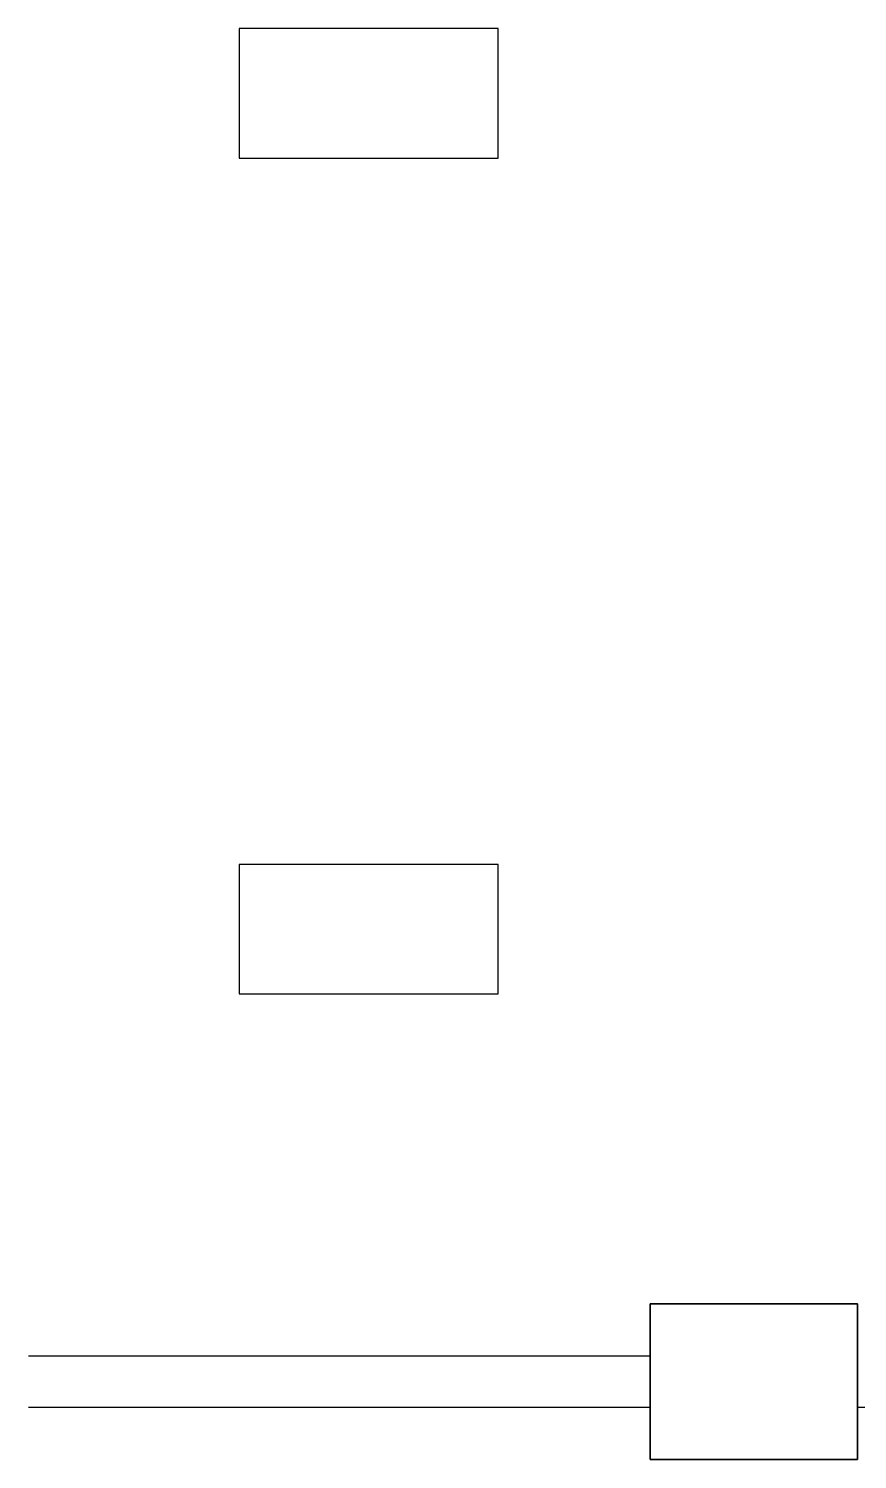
# Model space of a CAD drawing. Extents: x -19 to 297, y 0 to 420.
# Drawn here: x 125.17 to 133.17, y 204.27 to 218.08 of the extents above; entities that cross this region are included whole.
import ezdxf

# ---------------------------------------------------------------- set-up
doc = ezdxf.new("R2010")
doc.units = 0
doc.header["$MEASUREMENT"] = 0
doc.linetypes.add('K5LT_BASIC', pattern=[0])
doc.layers.add('Системный слой', color=7, linetype='Continuous')

# ---------------------------------------------------------------- blocks, each defined once
blk = doc.blocks.new('*U')
at = {"layer": 'Системный слой', "color": 5, "linetype": 'K5LT_BASIC'}
for p, q in [((129.698, 218.083), (127.198, 218.083)), ((127.198, 218.083), (127.198, 216.833)), ((129.698, 216.833), (129.698, 218.083)), ((127.198, 216.833), (129.698, 216.833)), ((129.698, 210.013), (127.198, 210.013)), ((127.198, 210.013), (127.198, 208.763)), ((129.698, 208.763), (129.698, 210.013)), ((127.198, 208.763), (129.698, 208.763)), ((133.167, 205.769), (131.167, 205.769)), ((131.167, 205.769), (131.167, 204.269)), ((133.167, 204.269), (133.167, 205.769)), ((131.167, 204.269), (133.167, 204.269))]:
    blk.add_line(p, q, dxfattribs=at)

msp = doc.modelspace()

# ---------------------------------------------------------------- linework, layer by layer
at = {"layer": 'Системный слой', "color": 5, "linetype": 'K5LT_BASIC'}
for p, q in [((133.167, 205.769), (131.167, 205.769)), ((131.167, 204.269), (131.167, 205.769)), ((131.167, 205.769), (131.167, 204.269)), ((131.167, 205.769), (133.167, 205.769)), ((133.167, 205.769), (133.167, 204.269)), ((133.167, 205.769), (133.167, 204.269)), ((125.167, 205.269), (131.167, 205.269)), ((131.167, 204.769), (125.167, 204.769)), ((139.167, 204.769), (133.167, 204.769)), ((133.167, 204.269), (131.167, 204.269)), ((131.167, 204.269), (133.167, 204.269)), ((132.417, 204.269), (131.667, 204.269))]:
    msp.add_line(p, q, dxfattribs=at)

# ---------------------------------------------------------------- block references
at = {"layer": 'Системный слой'}
msp.add_blockref('*U', (0, 0), dxfattribs=at)
msp.add_blockref('*U', (0, 0), dxfattribs=at)
msp.add_blockref('*U', (0, 0), dxfattribs=at)
msp.add_blockref('*U', (0, 0), dxfattribs=at)
msp.add_blockref('*U', (0, 0), dxfattribs=at)
msp.add_blockref('*U', (0, 0), dxfattribs=at)
msp.add_blockref('*U', (0, 0), dxfattribs=at)
msp.add_blockref('*U', (0, 0), dxfattribs=at)
msp.add_blockref('*U', (0, 0), dxfattribs=at)
msp.add_blockref('*U', (0, 0), dxfattribs=at)
msp.add_blockref('*U', (0, 0), dxfattribs=at)
msp.add_blockref('*U', (0, 0), dxfattribs=at)
msp.add_blockref('*U', (0, 0), dxfattribs=at)
msp.add_blockref('*U', (0, 0), dxfattribs=at)
msp.add_blockref('*U', (0, 0), dxfattribs=at)
msp.add_blockref('*U', (0, 0), dxfattribs=at)
msp.add_blockref('*U', (0, 0), dxfattribs=at)
msp.add_blockref('*U', (0, 0), dxfattribs=at)
msp.add_blockref('*U', (0, 0), dxfattribs=at)
msp.add_blockref('*U', (0, 0), dxfattribs=at)
msp.add_blockref('*U', (0, 0), dxfattribs=at)
msp.add_blockref('*U', (0, 0), dxfattribs=at)
msp.add_blockref('*U', (0, 0), dxfattribs=at)
msp.add_blockref('*U', (0, 0), dxfattribs=at)
msp.add_blockref('*U', (0, 0), dxfattribs=at)
msp.add_blockref('*U', (0, 0), dxfattribs=at)
msp.add_blockref('*U', (0, 0), dxfattribs=at)
msp.add_blockref('*U', (0, 0), dxfattribs=at)
msp.add_blockref('*U', (0, 0), dxfattribs=at)
msp.add_blockref('*U', (0, 0), dxfattribs=at)
msp.add_blockref('*U', (0, 0), dxfattribs=at)
msp.add_blockref('*U', (0, 0), dxfattribs=at)
msp.add_blockref('*U', (0, 0), dxfattribs=at)
msp.add_blockref('*U', (0, 0), dxfattribs=at)
msp.add_blockref('*U', (0, 0), dxfattribs=at)
msp.add_blockref('*U', (0, 0), dxfattribs=at)
msp.add_blockref('*U', (0, 0), dxfattribs=at)
msp.add_blockref('*U', (0, 0), dxfattribs=at)
msp.add_blockref('*U', (0, 0), dxfattribs=at)
msp.add_blockref('*U', (0, 0), dxfattribs=at)
msp.add_blockref('*U', (0, 0), dxfattribs=at)
msp.add_blockref('*U', (0, 0), dxfattribs=at)
msp.add_blockref('*U', (0, 0), dxfattribs=at)
msp.add_blockref('*U', (0, 0), dxfattribs=at)
msp.add_blockref('*U', (0, 0), dxfattribs=at)
msp.add_blockref('*U', (0, 0), dxfattribs=at)
msp.add_blockref('*U', (0, 0), dxfattribs=at)
msp.add_blockref('*U', (0, 0), dxfattribs=at)
msp.add_blockref('*U', (0, 0), dxfattribs=at)
msp.add_blockref('*U', (0, 0), dxfattribs=at)
msp.add_blockref('*U', (0, 0), dxfattribs=at)
msp.add_blockref('*U', (0, 0), dxfattribs=at)
msp.add_blockref('*U', (0, 0), dxfattribs=at)
msp.add_blockref('*U', (0, 0), dxfattribs=at)
msp.add_blockref('*U', (0, 0), dxfattribs=at)
msp.add_blockref('*U', (0, 0), dxfattribs=at)
msp.add_blockref('*U', (0, 0), dxfattribs=at)
msp.add_blockref('*U', (0, 0), dxfattribs=at)
msp.add_blockref('*U', (0, 0), dxfattribs=at)
msp.add_blockref('*U', (0, 0), dxfattribs=at)
msp.add_blockref('*U', (0, 0), dxfattribs=at)
msp.add_blockref('*U', (0, 0), dxfattribs=at)
msp.add_blockref('*U', (0, 0), dxfattribs=at)
msp.add_blockref('*U', (0, 0), dxfattribs=at)
msp.add_blockref('*U', (0, 0), dxfattribs=at)
msp.add_blockref('*U', (0, 0), dxfattribs=at)
msp.add_blockref('*U', (0, 0), dxfattribs=at)
msp.add_blockref('*U', (0, 0), dxfattribs=at)
msp.add_blockref('*U', (0, 0), dxfattribs=at)
msp.add_blockref('*U', (0, 0), dxfattribs=at)
msp.add_blockref('*U', (0, 0), dxfattribs=at)
msp.add_blockref('*U', (0, 0), dxfattribs=at)
msp.add_blockref('*U', (0, 0), dxfattribs=at)
msp.add_blockref('*U', (0, 0), dxfattribs=at)
msp.add_blockref('*U', (0, 0), dxfattribs=at)
msp.add_blockref('*U', (0, 0), dxfattribs=at)
msp.add_blockref('*U', (0, 0), dxfattribs=at)
msp.add_blockref('*U', (0, 0), dxfattribs=at)
msp.add_blockref('*U', (0, 0), dxfattribs=at)
msp.add_blockref('*U', (0, 0), dxfattribs=at)
msp.add_blockref('*U', (0, 0), dxfattribs=at)
msp.add_blockref('*U', (0, 0), dxfattribs=at)
msp.add_blockref('*U', (0, 0), dxfattribs=at)
msp.add_blockref('*U', (0, 0), dxfattribs=at)
msp.add_blockref('*U', (0, 0), dxfattribs=at)
msp.add_blockref('*U', (0, 0), dxfattribs=at)
msp.add_blockref('*U', (0, 0), dxfattribs=at)
msp.add_blockref('*U', (0, 0), dxfattribs=at)
msp.add_blockref('*U', (0, 0), dxfattribs=at)
msp.add_blockref('*U', (0, 0), dxfattribs=at)
msp.add_blockref('*U', (0, 0), dxfattribs=at)
msp.add_blockref('*U', (0, 0), dxfattribs=at)
msp.add_blockref('*U', (0, 0), dxfattribs=at)
msp.add_blockref('*U', (0, 0), dxfattribs=at)
msp.add_blockref('*U', (0, 0), dxfattribs=at)
msp.add_blockref('*U', (0, 0), dxfattribs=at)
msp.add_blockref('*U', (0, 0), dxfattribs=at)
msp.add_blockref('*U', (0, 0), dxfattribs=at)
msp.add_blockref('*U', (0, 0), dxfattribs=at)
msp.add_blockref('*U', (0, 0), dxfattribs=at)
msp.add_blockref('*U', (0, 0), dxfattribs=at)
msp.add_blockref('*U', (0, 0), dxfattribs=at)
msp.add_blockref('*U', (0, 0), dxfattribs=at)
msp.add_blockref('*U', (0, 0), dxfattribs=at)
msp.add_blockref('*U', (0, 0), dxfattribs=at)
msp.add_blockref('*U', (0, 0), dxfattribs=at)
msp.add_blockref('*U', (0, 0), dxfattribs=at)
msp.add_blockref('*U', (0, 0), dxfattribs=at)
msp.add_blockref('*U', (0, 0), dxfattribs=at)
msp.add_blockref('*U', (0, 0), dxfattribs=at)
msp.add_blockref('*U', (0, 0), dxfattribs=at)
msp.add_blockref('*U', (0, 0), dxfattribs=at)
msp.add_blockref('*U', (0, 0), dxfattribs=at)
msp.add_blockref('*U', (0, 0), dxfattribs=at)
msp.add_blockref('*U', (0, 0), dxfattribs=at)
msp.add_blockref('*U', (0, 0), dxfattribs=at)
msp.add_blockref('*U', (0, 0), dxfattribs=at)
msp.add_blockref('*U', (0, 0), dxfattribs=at)
msp.add_blockref('*U', (0, 0), dxfattribs=at)
msp.add_blockref('*U', (0, 0), dxfattribs=at)
msp.add_blockref('*U', (0, 0), dxfattribs=at)
msp.add_blockref('*U', (0, 0), dxfattribs=at)
msp.add_blockref('*U', (0, 0), dxfattribs=at)
msp.add_blockref('*U', (0, 0), dxfattribs=at)
msp.add_blockref('*U', (0, 0), dxfattribs=at)
msp.add_blockref('*U', (0, 0), dxfattribs=at)
msp.add_blockref('*U', (0, 0), dxfattribs=at)
msp.add_blockref('*U', (0, 0), dxfattribs=at)
msp.add_blockref('*U', (0, 0), dxfattribs=at)
msp.add_blockref('*U', (0, 0), dxfattribs=at)
msp.add_blockref('*U', (0, 0), dxfattribs=at)
msp.add_blockref('*U', (0, 0), dxfattribs=at)
msp.add_blockref('*U', (0, 0), dxfattribs=at)
msp.add_blockref('*U', (0, 0), dxfattribs=at)
msp.add_blockref('*U', (0, 0), dxfattribs=at)
msp.add_blockref('*U', (0, 0), dxfattribs=at)
msp.add_blockref('*U', (0, 0), dxfattribs=at)
msp.add_blockref('*U', (0, 0), dxfattribs=at)
msp.add_blockref('*U', (0, 0), dxfattribs=at)
msp.add_blockref('*U', (0, 0), dxfattribs=at)
msp.add_blockref('*U', (0, 0), dxfattribs=at)
msp.add_blockref('*U', (0, 0), dxfattribs=at)
msp.add_blockref('*U', (0, 0), dxfattribs=at)
msp.add_blockref('*U', (0, 0), dxfattribs=at)
msp.add_blockref('*U', (0, 0), dxfattribs=at)
msp.add_blockref('*U', (0, 0), dxfattribs=at)
msp.add_blockref('*U', (0, 0), dxfattribs=at)
msp.add_blockref('*U', (0, 0), dxfattribs=at)
msp.add_blockref('*U', (0, 0), dxfattribs=at)
msp.add_blockref('*U', (0, 0), dxfattribs=at)
msp.add_blockref('*U', (0, 0), dxfattribs=at)
msp.add_blockref('*U', (0, 0), dxfattribs=at)
msp.add_blockref('*U', (0, 0), dxfattribs=at)
msp.add_blockref('*U', (0, 0), dxfattribs=at)
msp.add_blockref('*U', (0, 0), dxfattribs=at)
msp.add_blockref('*U', (0, 0), dxfattribs=at)
msp.add_blockref('*U', (0, 0), dxfattribs=at)
msp.add_blockref('*U', (0, 0), dxfattribs=at)
msp.add_blockref('*U', (0, 0), dxfattribs=at)
msp.add_blockref('*U', (0, 0), dxfattribs=at)
msp.add_blockref('*U', (0, 0), dxfattribs=at)
msp.add_blockref('*U', (0, 0), dxfattribs=at)
msp.add_blockref('*U', (0, 0), dxfattribs=at)
msp.add_blockref('*U', (0, 0), dxfattribs=at)
msp.add_blockref('*U', (0, 0), dxfattribs=at)
msp.add_blockref('*U', (0, 0), dxfattribs=at)
msp.add_blockref('*U', (0, 0), dxfattribs=at)
msp.add_blockref('*U', (0, 0), dxfattribs=at)
msp.add_blockref('*U', (0, 0), dxfattribs=at)
msp.add_blockref('*U', (0, 0), dxfattribs=at)
msp.add_blockref('*U', (0, 0), dxfattribs=at)
msp.add_blockref('*U', (0, 0), dxfattribs=at)
msp.add_blockref('*U', (0, 0), dxfattribs=at)
msp.add_blockref('*U', (0, 0), dxfattribs=at)
msp.add_blockref('*U', (0, 0), dxfattribs=at)
msp.add_blockref('*U', (0, 0), dxfattribs=at)
msp.add_blockref('*U', (0, 0), dxfattribs=at)
msp.add_blockref('*U', (0, 0), dxfattribs=at)
msp.add_blockref('*U', (0, 0), dxfattribs=at)
msp.add_blockref('*U', (0, 0), dxfattribs=at)
msp.add_blockref('*U', (0, 0), dxfattribs=at)
msp.add_blockref('*U', (0, 0), dxfattribs=at)
msp.add_blockref('*U', (0, 0), dxfattribs=at)
msp.add_blockref('*U', (0, 0), dxfattribs=at)
msp.add_blockref('*U', (0, 0), dxfattribs=at)
msp.add_blockref('*U', (0, 0), dxfattribs=at)
msp.add_blockref('*U', (0, 0), dxfattribs=at)
msp.add_blockref('*U', (0, 0), dxfattribs=at)
msp.add_blockref('*U', (0, 0), dxfattribs=at)
msp.add_blockref('*U', (0, 0), dxfattribs=at)
msp.add_blockref('*U', (0, 0), dxfattribs=at)
msp.add_blockref('*U', (0, 0), dxfattribs=at)
msp.add_blockref('*U', (0, 0), dxfattribs=at)
msp.add_blockref('*U', (0, 0), dxfattribs=at)
msp.add_blockref('*U', (0, 0), dxfattribs=at)
msp.add_blockref('*U', (0, 0), dxfattribs=at)
msp.add_blockref('*U', (0, 0), dxfattribs=at)
msp.add_blockref('*U', (0, 0), dxfattribs=at)
msp.add_blockref('*U', (0, 0), dxfattribs=at)
msp.add_blockref('*U', (0, 0), dxfattribs=at)
msp.add_blockref('*U', (0, 0), dxfattribs=at)
msp.add_blockref('*U', (0, 0), dxfattribs=at)
msp.add_blockref('*U', (0, 0), dxfattribs=at)
msp.add_blockref('*U', (0, 0), dxfattribs=at)
msp.add_blockref('*U', (0, 0), dxfattribs=at)
msp.add_blockref('*U', (0, 0), dxfattribs=at)
msp.add_blockref('*U', (0, 0), dxfattribs=at)
msp.add_blockref('*U', (0, 0), dxfattribs=at)
msp.add_blockref('*U', (0, 0), dxfattribs=at)
msp.add_blockref('*U', (0, 0), dxfattribs=at)
msp.add_blockref('*U', (0, 0), dxfattribs=at)
msp.add_blockref('*U', (0, 0), dxfattribs=at)
msp.add_blockref('*U', (0, 0), dxfattribs=at)
msp.add_blockref('*U', (0, 0), dxfattribs=at)
msp.add_blockref('*U', (0, 0), dxfattribs=at)
msp.add_blockref('*U', (0, 0), dxfattribs=at)
msp.add_blockref('*U', (0, 0), dxfattribs=at)
msp.add_blockref('*U', (0, 0), dxfattribs=at)
msp.add_blockref('*U', (0, 0), dxfattribs=at)
msp.add_blockref('*U', (0, 0), dxfattribs=at)
msp.add_blockref('*U', (0, 0), dxfattribs=at)
msp.add_blockref('*U', (0, 0), dxfattribs=at)
msp.add_blockref('*U', (0, 0), dxfattribs=at)
msp.add_blockref('*U', (0, 0), dxfattribs=at)
msp.add_blockref('*U', (0, 0), dxfattribs=at)
msp.add_blockref('*U', (0, 0), dxfattribs=at)
msp.add_blockref('*U', (0, 0), dxfattribs=at)
msp.add_blockref('*U', (0, 0), dxfattribs=at)
msp.add_blockref('*U', (0, 0), dxfattribs=at)
msp.add_blockref('*U', (0, 0), dxfattribs=at)
msp.add_blockref('*U', (0, 0), dxfattribs=at)
msp.add_blockref('*U', (0, 0), dxfattribs=at)
msp.add_blockref('*U', (0, 0), dxfattribs=at)
msp.add_blockref('*U', (0, 0), dxfattribs=at)
msp.add_blockref('*U', (0, 0), dxfattribs=at)
msp.add_blockref('*U', (0, 0), dxfattribs=at)
msp.add_blockref('*U', (0, 0), dxfattribs=at)
msp.add_blockref('*U', (0, 0), dxfattribs=at)
msp.add_blockref('*U', (0, 0), dxfattribs=at)
msp.add_blockref('*U', (0, 0), dxfattribs=at)
msp.add_blockref('*U', (0, 0), dxfattribs=at)
msp.add_blockref('*U', (0, 0), dxfattribs=at)
msp.add_blockref('*U', (0, 0), dxfattribs=at)
msp.add_blockref('*U', (0, 0), dxfattribs=at)
msp.add_blockref('*U', (0, 0), dxfattribs=at)
msp.add_blockref('*U', (0, 0), dxfattribs=at)
msp.add_blockref('*U', (0, 0), dxfattribs=at)
msp.add_blockref('*U', (0, 0), dxfattribs=at)
msp.add_blockref('*U', (0, 0), dxfattribs=at)
msp.add_blockref('*U', (0, 0), dxfattribs=at)
msp.add_blockref('*U', (0, 0), dxfattribs=at)
msp.add_blockref('*U', (0, 0), dxfattribs=at)
msp.add_blockref('*U', (0, 0), dxfattribs=at)
msp.add_blockref('*U', (0, 0), dxfattribs=at)
msp.add_blockref('*U', (0, 0), dxfattribs=at)
msp.add_blockref('*U', (0, 0), dxfattribs=at)
msp.add_blockref('*U', (0, 0), dxfattribs=at)
msp.add_blockref('*U', (0, 0), dxfattribs=at)
msp.add_blockref('*U', (0, 0), dxfattribs=at)
msp.add_blockref('*U', (0, 0), dxfattribs=at)
msp.add_blockref('*U', (0, 0), dxfattribs=at)
msp.add_blockref('*U', (0, 0), dxfattribs=at)
msp.add_blockref('*U', (0, 0), dxfattribs=at)
msp.add_blockref('*U', (0, 0), dxfattribs=at)
msp.add_blockref('*U', (0, 0), dxfattribs=at)
msp.add_blockref('*U', (0, 0), dxfattribs=at)
msp.add_blockref('*U', (0, 0), dxfattribs=at)
msp.add_blockref('*U', (0, 0), dxfattribs=at)
msp.add_blockref('*U', (0, 0), dxfattribs=at)
msp.add_blockref('*U', (0, 0), dxfattribs=at)
msp.add_blockref('*U', (0, 0), dxfattribs=at)
msp.add_blockref('*U', (0, 0), dxfattribs=at)
msp.add_blockref('*U', (0, 0), dxfattribs=at)
msp.add_blockref('*U', (0, 0), dxfattribs=at)
msp.add_blockref('*U', (0, 0), dxfattribs=at)
msp.add_blockref('*U', (0, 0), dxfattribs=at)
msp.add_blockref('*U', (0, 0), dxfattribs=at)
msp.add_blockref('*U', (0, 0), dxfattribs=at)
msp.add_blockref('*U', (0, 0), dxfattribs=at)
msp.add_blockref('*U', (0, 0), dxfattribs=at)
msp.add_blockref('*U', (0, 0), dxfattribs=at)
msp.add_blockref('*U', (0, 0), dxfattribs=at)
msp.add_blockref('*U', (0, 0), dxfattribs=at)
msp.add_blockref('*U', (0, 0), dxfattribs=at)
msp.add_blockref('*U', (0, 0), dxfattribs=at)
msp.add_blockref('*U', (0, 0), dxfattribs=at)
msp.add_blockref('*U', (0, 0), dxfattribs=at)
msp.add_blockref('*U', (0, 0), dxfattribs=at)
msp.add_blockref('*U', (0, 0), dxfattribs=at)
msp.add_blockref('*U', (0, 0), dxfattribs=at)
msp.add_blockref('*U', (0, 0), dxfattribs=at)
msp.add_blockref('*U', (0, 0), dxfattribs=at)
msp.add_blockref('*U', (0, 0), dxfattribs=at)
msp.add_blockref('*U', (0, 0), dxfattribs=at)
msp.add_blockref('*U', (0, 0), dxfattribs=at)
msp.add_blockref('*U', (0, 0), dxfattribs=at)
msp.add_blockref('*U', (0, 0), dxfattribs=at)
msp.add_blockref('*U', (0, 0), dxfattribs=at)
msp.add_blockref('*U', (0, 0), dxfattribs=at)
msp.add_blockref('*U', (0, 0), dxfattribs=at)
msp.add_blockref('*U', (0, 0), dxfattribs=at)
msp.add_blockref('*U', (0, 0), dxfattribs=at)
msp.add_blockref('*U', (0, 0), dxfattribs=at)
msp.add_blockref('*U', (0, 0), dxfattribs=at)
msp.add_blockref('*U', (0, 0), dxfattribs=at)
msp.add_blockref('*U', (0, 0), dxfattribs=at)
msp.add_blockref('*U', (0, 0), dxfattribs=at)
msp.add_blockref('*U', (0, 0), dxfattribs=at)
msp.add_blockref('*U', (0, 0), dxfattribs=at)
msp.add_blockref('*U', (0, 0), dxfattribs=at)
msp.add_blockref('*U', (0, 0), dxfattribs=at)
msp.add_blockref('*U', (0, 0), dxfattribs=at)
msp.add_blockref('*U', (0, 0), dxfattribs=at)
msp.add_blockref('*U', (0, 0), dxfattribs=at)
msp.add_blockref('*U', (0, 0), dxfattribs=at)
msp.add_blockref('*U', (0, 0), dxfattribs=at)
msp.add_blockref('*U', (0, 0), dxfattribs=at)
msp.add_blockref('*U', (0, 0), dxfattribs=at)
msp.add_blockref('*U', (0, 0), dxfattribs=at)
msp.add_blockref('*U', (0, 0), dxfattribs=at)
msp.add_blockref('*U', (0, 0), dxfattribs=at)
msp.add_blockref('*U', (0, 0), dxfattribs=at)
msp.add_blockref('*U', (0, 0), dxfattribs=at)
msp.add_blockref('*U', (0, 0), dxfattribs=at)
msp.add_blockref('*U', (0, 0), dxfattribs=at)
msp.add_blockref('*U', (0, 0), dxfattribs=at)
msp.add_blockref('*U', (0, 0), dxfattribs=at)
msp.add_blockref('*U', (0, 0), dxfattribs=at)
msp.add_blockref('*U', (0, 0), dxfattribs=at)
msp.add_blockref('*U', (0, 0), dxfattribs=at)
msp.add_blockref('*U', (0, 0), dxfattribs=at)
msp.add_blockref('*U', (0, 0), dxfattribs=at)
msp.add_blockref('*U', (0, 0), dxfattribs=at)
msp.add_blockref('*U', (0, 0), dxfattribs=at)
msp.add_blockref('*U', (0, 0), dxfattribs=at)
msp.add_blockref('*U', (0, 0), dxfattribs=at)
msp.add_blockref('*U', (0, 0), dxfattribs=at)
msp.add_blockref('*U', (0, 0), dxfattribs=at)
msp.add_blockref('*U', (0, 0), dxfattribs=at)
msp.add_blockref('*U', (0, 0), dxfattribs=at)
msp.add_blockref('*U', (0, 0), dxfattribs=at)
msp.add_blockref('*U', (0, 0), dxfattribs=at)
msp.add_blockref('*U', (0, 0), dxfattribs=at)
msp.add_blockref('*U', (0, 0), dxfattribs=at)
msp.add_blockref('*U', (0, 0), dxfattribs=at)
msp.add_blockref('*U', (0, 0), dxfattribs=at)
msp.add_blockref('*U', (0, 0), dxfattribs=at)
msp.add_blockref('*U', (0, 0), dxfattribs=at)
msp.add_blockref('*U', (0, 0), dxfattribs=at)
msp.add_blockref('*U', (0, 0), dxfattribs=at)
msp.add_blockref('*U', (0, 0), dxfattribs=at)
msp.add_blockref('*U', (0, 0), dxfattribs=at)
msp.add_blockref('*U', (0, 0), dxfattribs=at)
msp.add_blockref('*U', (0, 0), dxfattribs=at)
msp.add_blockref('*U', (0, 0), dxfattribs=at)
msp.add_blockref('*U', (0, 0), dxfattribs=at)
msp.add_blockref('*U', (0, 0), dxfattribs=at)
msp.add_blockref('*U', (0, 0), dxfattribs=at)
msp.add_blockref('*U', (0, 0), dxfattribs=at)
msp.add_blockref('*U', (0, 0), dxfattribs=at)
msp.add_blockref('*U', (0, 0), dxfattribs=at)
msp.add_blockref('*U', (0, 0), dxfattribs=at)
msp.add_blockref('*U', (0, 0), dxfattribs=at)
msp.add_blockref('*U', (0, 0), dxfattribs=at)
msp.add_blockref('*U', (0, 0), dxfattribs=at)
msp.add_blockref('*U', (0, 0), dxfattribs=at)
msp.add_blockref('*U', (0, 0), dxfattribs=at)
msp.add_blockref('*U', (0, 0), dxfattribs=at)
msp.add_blockref('*U', (0, 0), dxfattribs=at)
msp.add_blockref('*U', (0, 0), dxfattribs=at)
msp.add_blockref('*U', (0, 0), dxfattribs=at)
msp.add_blockref('*U', (0, 0), dxfattribs=at)
msp.add_blockref('*U', (0, 0), dxfattribs=at)
msp.add_blockref('*U', (0, 0), dxfattribs=at)
msp.add_blockref('*U', (0, 0), dxfattribs=at)
msp.add_blockref('*U', (0, 0), dxfattribs=at)
msp.add_blockref('*U', (0, 0), dxfattribs=at)
msp.add_blockref('*U', (0, 0), dxfattribs=at)
msp.add_blockref('*U', (0, 0), dxfattribs=at)
msp.add_blockref('*U', (0, 0), dxfattribs=at)
msp.add_blockref('*U', (0, 0), dxfattribs=at)
msp.add_blockref('*U', (0, 0), dxfattribs=at)
msp.add_blockref('*U', (0, 0), dxfattribs=at)
msp.add_blockref('*U', (0, 0), dxfattribs=at)
msp.add_blockref('*U', (0, 0), dxfattribs=at)
msp.add_blockref('*U', (0, 0), dxfattribs=at)
msp.add_blockref('*U', (0, 0), dxfattribs=at)
msp.add_blockref('*U', (0, 0), dxfattribs=at)
msp.add_blockref('*U', (0, 0), dxfattribs=at)
msp.add_blockref('*U', (0, 0), dxfattribs=at)
msp.add_blockref('*U', (0, 0), dxfattribs=at)
msp.add_blockref('*U', (0, 0), dxfattribs=at)
msp.add_blockref('*U', (0, 0), dxfattribs=at)
msp.add_blockref('*U', (0, 0), dxfattribs=at)
msp.add_blockref('*U', (0, 0), dxfattribs=at)
msp.add_blockref('*U', (0, 0), dxfattribs=at)
msp.add_blockref('*U', (0, 0), dxfattribs=at)
msp.add_blockref('*U', (0, 0), dxfattribs=at)
msp.add_blockref('*U', (0, 0), dxfattribs=at)
msp.add_blockref('*U', (0, 0), dxfattribs=at)
msp.add_blockref('*U', (0, 0), dxfattribs=at)
msp.add_blockref('*U', (0, 0), dxfattribs=at)
msp.add_blockref('*U', (0, 0), dxfattribs=at)
msp.add_blockref('*U', (0, 0), dxfattribs=at)
msp.add_blockref('*U', (0, 0), dxfattribs=at)
msp.add_blockref('*U', (0, 0), dxfattribs=at)
msp.add_blockref('*U', (0, 0), dxfattribs=at)
msp.add_blockref('*U', (0, 0), dxfattribs=at)
msp.add_blockref('*U', (0, 0), dxfattribs=at)
msp.add_blockref('*U', (0, 0), dxfattribs=at)
msp.add_blockref('*U', (0, 0), dxfattribs=at)
msp.add_blockref('*U', (0, 0), dxfattribs=at)
msp.add_blockref('*U', (0, 0), dxfattribs=at)
msp.add_blockref('*U', (0, 0), dxfattribs=at)
msp.add_blockref('*U', (0, 0), dxfattribs=at)
msp.add_blockref('*U', (0, 0), dxfattribs=at)
msp.add_blockref('*U', (0, 0), dxfattribs=at)
msp.add_blockref('*U', (0, 0), dxfattribs=at)
msp.add_blockref('*U', (0, 0), dxfattribs=at)
msp.add_blockref('*U', (0, 0), dxfattribs=at)
msp.add_blockref('*U', (0, 0), dxfattribs=at)
msp.add_blockref('*U', (0, 0), dxfattribs=at)
msp.add_blockref('*U', (0, 0), dxfattribs=at)
msp.add_blockref('*U', (0, 0), dxfattribs=at)
msp.add_blockref('*U', (0, 0), dxfattribs=at)
msp.add_blockref('*U', (0, 0), dxfattribs=at)
msp.add_blockref('*U', (0, 0), dxfattribs=at)
msp.add_blockref('*U', (0, 0), dxfattribs=at)
msp.add_blockref('*U', (0, 0), dxfattribs=at)
msp.add_blockref('*U', (0, 0), dxfattribs=at)
msp.add_blockref('*U', (0, 0), dxfattribs=at)
msp.add_blockref('*U', (0, 0), dxfattribs=at)
msp.add_blockref('*U', (0, 0), dxfattribs=at)
msp.add_blockref('*U', (0, 0), dxfattribs=at)
msp.add_blockref('*U', (0, 0), dxfattribs=at)
msp.add_blockref('*U', (0, 0), dxfattribs=at)
msp.add_blockref('*U', (0, 0), dxfattribs=at)
msp.add_blockref('*U', (0, 0), dxfattribs=at)
msp.add_blockref('*U', (0, 0), dxfattribs=at)
msp.add_blockref('*U', (0, 0), dxfattribs=at)
msp.add_blockref('*U', (0, 0), dxfattribs=at)
msp.add_blockref('*U', (0, 0), dxfattribs=at)
msp.add_blockref('*U', (0, 0), dxfattribs=at)
msp.add_blockref('*U', (0, 0), dxfattribs=at)
msp.add_blockref('*U', (0, 0), dxfattribs=at)
msp.add_blockref('*U', (0, 0), dxfattribs=at)
msp.add_blockref('*U', (0, 0), dxfattribs=at)
msp.add_blockref('*U', (0, 0), dxfattribs=at)
msp.add_blockref('*U', (0, 0), dxfattribs=at)
msp.add_blockref('*U', (0, 0), dxfattribs=at)

doc.saveas('drawing.dxf')
